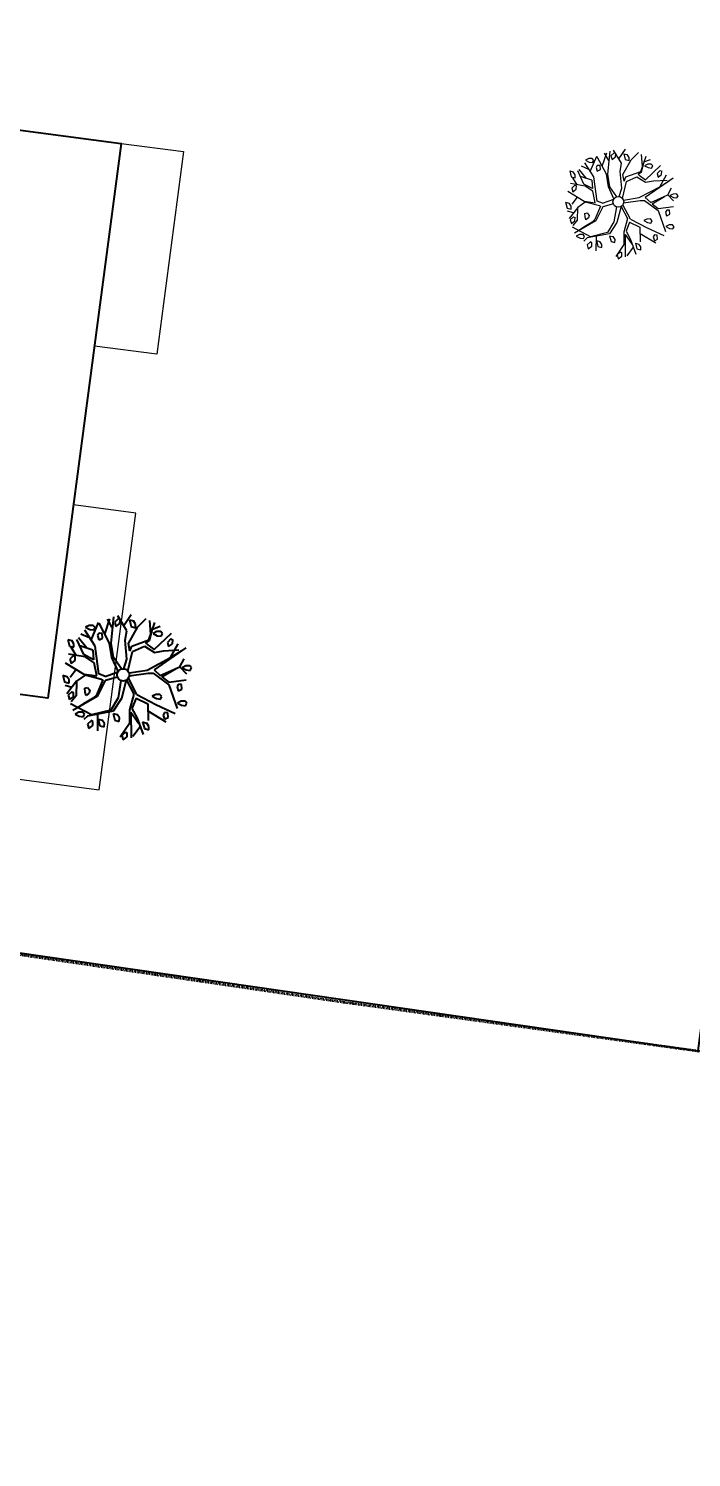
# Model space of a CAD drawing. Header units: millimetres. Extents: x -176651 to 388869, y -469666 to 486614.
# Drawn here: x 12395 to 28543, y 84517 to 119289 of the extents above; entities that cross this region are included whole.
import ezdxf

# ---------------------------------------------------------------- set-up
doc = ezdxf.new("R2010")
doc.units = ezdxf.units.MM
doc.header["$PDMODE"] = 35
doc.header["$PDSIZE"] = 0.1
doc.linetypes.add('HIDDEN', pattern=[9.525, 6.35, -3.175])
doc.linetypes.add('Site boundary$0$DASHDOT', pattern=[25.4, 12.7, -6.35, 0, -6.35])
doc.layers.get('Defpoints').update_dxf_attribs({"color": 252})
doc.layers.add('A- FURNITURE', color=252, linetype='Continuous', lineweight=0)
for name, color, linetype in [('ad-Dimension', 8, 'Continuous'), ('ad-Plinth', 8, 'Continuous'), ('ad-Plot Boundary', 8, 'Continuous'), ('ad-Verandah', 8, 'Continuous'), ('CAY', 94, 'Continuous')]:
    doc.layers.add(name, color=color, linetype=linetype)
doc.layers.add('Site boundary$0$ad-Site Boundary', color=1, linetype='Site boundary$0$DASHDOT', lineweight=35, true_color=0xff0000)
doc.styles.get("Standard").update_dxf_attribs({"font": 'arial.ttf'})
doc.dimstyles.new('Copy of A-100-DIM-INT (MM-FT)', dxfattribs={"dimscale": 500, "dimtxt": 2.4, "dimasz": 1, "dimexe": 0, "dimexo": 0, "dimgap": 1, "dimtad": 0, "dimdec": 0, "dimlfac": 0.03937, "dimdsep": 46, "dimlunit": 3, "dimtxsty": 'Standard', "dimblk": 'ARCHTICK', "dimcen": 0.025, "dimclrd": 256, "dimclre": 256, "dimclrt": 256, "dimazin": 2, "dimtfac": 1, "dimtdec": 0, "dimtix": 1, "dimtmove": 2, "dimatfit": 3, "dimldrblk": 'ARCHTICK', "dimfxl": 1, "dimtolj": 1, "dimtzin": 0, "dimarcsym": 0})

# ---------------------------------------------------------------- blocks, each defined once
blk = doc.blocks.new('Site boundary')
at = {"layer": 'Site boundary$0$ad-Site Boundary', "ltscale": 1.5}
blk.add_lwpolyline([(-5983, 99419), (20081, 95597), (40505, 92787), (60922, 89781), (85284, 86292), (101404, 84186), (113351, 82444), (129249, 80319), (143419, 78323), (149320, 77286), (152952, 75663), (149412, 48881), (148166, 41049), (146842, 28125), (159656, 28125), (171661, 25445), (189620, 21708), (205453, 18161), (228276, 13342)], dxfattribs=at)
blk = doc.blocks.new('zw$A88E')
at = {"layer": 'ad-Plot Boundary', "ltscale": 5}
blk.add_lwpolyline([(-368986, -334687), (-368989, -337740), (-371134, -349465), (-373560, -367195), (-338868, -372204), (-334720, -340818), (-347508, -339123), (-361592, -336188), (-368986, -334687)], close=True, dxfattribs=at)
blk = doc.blocks.new('_ArchTick')
at = {"color": 0, "linetype": 'ByBlock', "const_width": 0.15}
blk.add_lwpolyline([(-0.5, -0.5), (0.5, 0.5)], dxfattribs=at)
blk = doc.blocks.new('*D16')
at = {"layer": 'ad-Dimension', "lineweight": -2, "transparency": 16777216}
for p, q in [((0, 0), (1103, 0)), ((1103, 0), (1103, -1419)), ((1103, -6100), (1103, -4681)), ((0, -6100), (1103, -6100))]:
    blk.add_line(p, q, dxfattribs=at)
at = {"layer": 'Defpoints', "color": 0, "ltscale": 5, "transparency": 16777216}
for p in [(0, 0), (0, -6100), (1103, -6100)]:
    blk.add_point(p, dxfattribs=at)
at = {"layer": 'ad-Dimension', "lineweight": -2, "ltscale": 5, "transparency": 16777216, "xscale": 200, "yscale": 200, "zscale": 200}
for p, rotation in [((1103, 0), 90), ((1103, -6100), 270)]:
    blk.add_blockref('_ArchTick', p, dxfattribs=dict(at, rotation=rotation))
at = {"layer": 'ad-Dimension', "ltscale": 5, "transparency": 16777216, "insert": (1103, -3050), "char_height": 480, "attachment_point": 5, "rotation": 90}
blk.add_mtext("\\A1;20' [6100]", dxfattribs=at)
blk = doc.blocks.new('*D17')
at = {"layer": 'ad-Dimension', "linetype": 'HIDDEN', "lineweight": -2, "transparency": 16777216}
blk.add_line((-6100, -6), (-6100, 1026), dxfattribs=at)
at = {"layer": 'ad-Dimension', "lineweight": -2, "transparency": 16777216}
for p, q in [((-6100, 1026), (-4681, 1026)), ((0, 1026), (-1419, 1026)), ((0, 0), (0, 1026))]:
    blk.add_line(p, q, dxfattribs=at)
at = {"layer": 'Defpoints', "color": 0, "ltscale": 5, "transparency": 16777216}
for p in [(-6100, 1026), (-6100, -6), (0, 0)]:
    blk.add_point(p, dxfattribs=at)
at = {"layer": 'ad-Dimension', "lineweight": -2, "ltscale": 5, "transparency": 16777216, "xscale": 200, "yscale": 200, "zscale": 200, "rotation": 180}
blk.add_blockref('_ArchTick', (-6100, 1026), dxfattribs=at)
at = {"layer": 'ad-Dimension', "lineweight": -2, "ltscale": 5, "transparency": 16777216, "xscale": 200, "yscale": 200, "zscale": 200}
blk.add_blockref('_ArchTick', (0, 1026), dxfattribs=at)
at = {"layer": 'ad-Dimension', "ltscale": 5, "transparency": 16777216, "insert": (-3050, 1026), "char_height": 480, "attachment_point": 5}
blk.add_mtext("\\A1;20' [6100]", dxfattribs=at)
blk = doc.blocks.new('QRFQ')
at = {"layer": 'CAY', "color": 30, "true_color": 0xf26722}
for p, q in [((260795.919, 1945731.729, 129.914), (260795.821, 1945731.709, 129.914)), ((260795.867, 1945731.367, 129.914), (260796.156, 1945731.735, 129.914)), ((260796.013, 1945731.704, 129.914), (260795.919, 1945731.729, 129.914)), ((260796.23, 1945731.426, 129.914), (260796.447, 1945731.753, 129.914)), ((260796.318, 1945731.174, 129.914), (260796.551, 1945731.776, 129.914)), ((260796.448, 1945731.531, 129.914), (260796.386, 1945731.761, 129.914)), ((260796.772, 1945731.364, 129.914), (260796.649, 1945731.77, 129.914)), ((260795.323, 1945731.538, 129.914), (260795.321, 1945731.371, 129.914)), ((260795.323, 1945731.538, 129.914), (260795.411, 1945731.487, 129.914)), ((260795.442, 1945731.392, 129.914), (260795.411, 1945731.487, 129.914)), ((260795.419, 1945731.314, 129.914), (260795.442, 1945731.392, 129.914)), ((260795.604, 1945731.078, 129.914), (260795.535, 1945731.48, 129.914)), ((260795.72, 1945731.211, 129.914), (260795.586, 1945731.503, 129.914)), ((260795.847, 1945731.432, 129.914), (260795.667, 1945731.577, 129.914)), ((260795.922, 1945731.201, 129.914), (260795.782, 1945731.644, 129.914)), ((260795.821, 1945731.709, 129.914), (260795.905, 1945731.63, 129.914)), ((260795.905, 1945731.63, 129.914), (260795.992, 1945731.594, 129.914)), ((260795.992, 1945731.594, 129.914), (260796.042, 1945731.642, 129.914)), ((260796.042, 1945731.642, 129.914), (260796.013, 1945731.704, 129.914)), ((260796.102, 1945731.485, 129.914), (260796.052, 1945731.437, 129.914)), ((260796.052, 1945731.437, 129.914), (260796.054, 1945731.328, 129.914)), ((260796.173, 1945731.458, 129.914), (260796.102, 1945731.485, 129.914)), ((260796.152, 1945731.348, 129.914), (260796.173, 1945731.458, 129.914)), ((260796.285, 1945731.184, 129.914), (260796.164, 1945731.715, 129.914)), ((260796.647, 1945731.702, 129.914), (260796.54, 1945731.643, 129.914)), ((260796.54, 1945731.643, 129.914), (260796.542, 1945731.535, 129.914)), ((260796.542, 1945731.535, 129.914), (260796.653, 1945731.578, 129.914)), ((260796.647, 1945731.702, 129.914), (260796.684, 1945731.667, 129.914)), ((260796.653, 1945731.578, 129.914), (260796.684, 1945731.667, 129.914)), ((260796.726, 1945731.056, 129.914), (260797.052, 1945731.389, 129.914)), ((260796.729, 1945731.504, 129.914), (260796.976, 1945731.714, 129.914)), ((260796.898, 1945731.604, 129.914), (260796.896, 1945731.437, 129.914)), ((260796.896, 1945731.437, 129.914), (260796.993, 1945731.38, 129.914)), ((260796.898, 1945731.604, 129.914), (260796.985, 1945731.553, 129.914)), ((260797.017, 1945731.459, 129.914), (260796.985, 1945731.553, 129.914)), ((260796.993, 1945731.38, 129.914), (260797.017, 1945731.459, 129.914)), ((260797.052, 1945731.389, 129.914), (260797.301, 1945731.525, 129.914)), ((260797.226, 1945731.006, 129.914), (260797.481, 1945731.38, 129.914)), ((260797.313, 1945731.133, 129.914), (260797.374, 1945731.456, 129.914)), ((260795.356, 1945731.119, 129.914), (260795.249, 1945731.06, 129.914)), ((260795.249, 1945731.06, 129.914), (260795.251, 1945730.952, 129.914)), ((260795.623, 1945731.013, 129.914), (260795.252, 1945731.188, 129.914)), ((260795.321, 1945731.371, 129.914), (260795.419, 1945731.314, 129.914)), ((260795.423, 1945731.108, 129.914), (260795.354, 1945731.33, 129.914)), ((260795.356, 1945731.119, 129.914), (260795.393, 1945731.084, 129.914)), ((260795.363, 1945730.994, 129.914), (260795.393, 1945731.084, 129.914)), ((260795.848, 1945731.124, 129.914), (260795.57, 1945731.312, 129.914)), ((260795.801, 1945730.896, 129.914), (260795.604, 1945731.078, 129.914)), ((260795.848, 1945731.124, 129.914), (260795.801, 1945730.896, 129.914)), ((260795.834, 1945730.529, 129.914), (260795.922, 1945731.201, 129.914)), ((260796.054, 1945731.328, 129.914), (260796.077, 1945731.33, 129.914)), ((260796.077, 1945731.33, 129.914), (260796.152, 1945731.348, 129.914)), ((260796.248, 1945730.828, 129.914), (260796.285, 1945731.184, 129.914)), ((260796.281, 1945730.818, 129.914), (260796.318, 1945731.174, 129.914)), ((260796.591, 1945730.693, 129.914), (260796.67, 1945731.155, 129.914)), ((260796.67, 1945731.155, 129.914), (260796.772, 1945731.364, 129.914)), ((260796.709, 1945730.865, 129.914), (260796.726, 1945731.056, 129.914)), ((260797.239, 1945730.989, 129.914), (260797.384, 1945731.234, 129.914)), ((260797.466, 1945731.152, 129.914), (260797.368, 1945731.132, 129.914)), ((260797.368, 1945731.132, 129.914), (260797.452, 1945731.053, 129.914)), ((260797.38, 1945731.238, 129.914), (260797.58, 1945731.256, 129.914)), ((260797.452, 1945731.053, 129.914), (260797.54, 1945731.017, 129.914)), ((260797.56, 1945731.128, 129.914), (260797.466, 1945731.152, 129.914)), ((260797.54, 1945731.017, 129.914), (260797.589, 1945731.065, 129.914)), ((260797.589, 1945731.065, 129.914), (260797.56, 1945731.128, 129.914)), ((260794.981, 1945730.726, 129.914), (260794.98, 1945730.558, 129.914)), ((260794.981, 1945730.726, 129.914), (260795.069, 1945730.675, 129.914)), ((260795.485, 1945730.612, 129.914), (260795.122, 1945730.996, 129.914)), ((260795.331, 1945730.775, 129.914), (260795.135, 1945730.628, 129.914)), ((260795.251, 1945730.952, 129.914), (260795.363, 1945730.994, 129.914)), ((260795.795, 1945730.82, 129.914), (260795.623, 1945731.013, 129.914)), ((260795.777, 1945730.496, 129.914), (260795.795, 1945730.82, 129.914)), ((260796.306, 1945730.466, 129.914), (260796.248, 1945730.828, 129.914)), ((260796.397, 1945730.5, 129.914), (260796.281, 1945730.818, 129.914)), ((260796.457, 1945730.489, 129.914), (260796.591, 1945730.693, 129.914)), ((260796.538, 1945730.411, 129.914), (260796.772, 1945730.842, 129.914)), ((260796.709, 1945730.865, 129.914), (260796.787, 1945730.966, 129.914)), ((260796.772, 1945730.842, 129.914), (260797.083, 1945730.889, 129.914)), ((260796.787, 1945730.966, 129.914), (260797.226, 1945731.006, 129.914)), ((260797.083, 1945730.889, 129.914), (260797.278, 1945730.679, 129.914)), ((260797.134, 1945730.949, 129.914), (260797.239, 1945730.989, 129.914)), ((260797.156, 1945730.919, 129.914), (260797.134, 1945730.949, 129.914)), ((260797.157, 1945730.918, 129.914), (260797.295, 1945730.745, 129.914)), ((260797.295, 1945730.745, 129.914), (260797.8, 1945731.019, 129.914)), ((260797.624, 1945730.454, 129.914), (260797.895, 1945730.725, 129.914)), ((260797.755, 1945730.89, 129.914), (260797.648, 1945730.832, 129.914)), ((260797.648, 1945730.832, 129.914), (260797.65, 1945730.723, 129.914)), ((260797.65, 1945730.723, 129.914), (260797.761, 1945730.766, 129.914)), ((260797.755, 1945730.89, 129.914), (260797.792, 1945730.855, 129.914)), ((260797.761, 1945730.766, 129.914), (260797.792, 1945730.855, 129.914)), ((260795.267, 1945730.497, 129.914), (260794.959, 1945730.261, 129.914)), ((260795.118, 1945730.383, 129.914), (260794.968, 1945730.47, 129.914)), ((260794.98, 1945730.558, 129.914), (260795.077, 1945730.502, 129.914)), ((260795.1, 1945730.58, 129.914), (260795.069, 1945730.675, 129.914)), ((260795.077, 1945730.502, 129.914), (260795.1, 1945730.58, 129.914)), ((260795.26, 1945730.495, 129.914), (260795.163, 1945730.156, 129.914)), ((260795.507, 1945730.585, 129.914), (260795.267, 1945730.497, 129.914)), ((260795.771, 1945730.486, 129.914), (260795.485, 1945730.612, 129.914)), ((260795.862, 1945730.379, 129.914), (260795.507, 1945730.585, 129.914)), ((260795.892, 1945730.363, 129.914), (260795.642, 1945730.044, 129.914)), ((260795.964, 1945730.427, 129.914), (260795.834, 1945730.529, 129.914)), ((260795.862, 1945730.38, 129.914), (260795.892, 1945730.363, 129.914)), ((260795.964, 1945730.427, 129.914), (260796.299, 1945730.459, 129.914)), ((260796.551, 1945730.359, 129.914), (260796.993, 1945730.311, 129.914)), ((260796.993, 1945730.311, 129.914), (260797.624, 1945730.454, 129.914)), ((260798.044, 1945730.585, 129.914), (260797.158, 1945730.269, 129.914)), ((260797.278, 1945730.679, 129.914), (260797.503, 1945730.656, 129.914)), ((260797.503, 1945730.656, 129.914), (260797.87, 1945730.58, 129.914)), ((260797.624, 1945730.454, 129.914), (260797.924, 1945730.547, 129.914)), ((260797.783, 1945730.174, 129.914), (260797.936, 1945730.34, 129.914)), ((260795.086, 1945730.28, 129.914), (260794.979, 1945730.222, 129.914)), ((260794.979, 1945730.222, 129.914), (260794.981, 1945730.113, 129.914)), ((260794.981, 1945730.113, 129.914), (260795.092, 1945730.156, 129.914)), ((260795.399, 1945729.617, 129.914), (260794.982, 1945730.007, 129.914)), ((260795.654, 1945730.005, 129.914), (260794.991, 1945729.834, 129.914)), ((260795.163, 1945730.156, 129.914), (260795.005, 1945730.047, 129.914)), ((260795.086, 1945730.28, 129.914), (260795.122, 1945730.245, 129.914)), ((260795.092, 1945730.156, 129.914), (260795.122, 1945730.245, 129.914)), ((260795.55, 1945729.998, 129.914), (260795.283, 1945729.921, 129.914)), ((260795.396, 1945730.189, 129.914), (260795.418, 1945730.284, 129.914)), ((260795.398, 1945730.105, 129.914), (260795.396, 1945730.189, 129.914)), ((260795.484, 1945730.138, 129.914), (260795.398, 1945730.105, 129.914)), ((260795.418, 1945730.284, 129.914), (260795.483, 1945730.282, 129.914)), ((260795.483, 1945730.282, 129.914), (260795.521, 1945730.2, 129.914)), ((260795.521, 1945730.2, 129.914), (260795.484, 1945730.138, 129.914)), ((260795.642, 1945730.044, 129.914), (260795.55, 1945729.998, 129.914)), ((260795.945, 1945730.332, 129.914), (260795.654, 1945730.005, 129.914)), ((260795.944, 1945730.331, 129.914), (260795.946, 1945730.331, 129.914)), ((260796.253, 1945730.333, 129.914), (260795.946, 1945730.331, 129.914)), ((260796.311, 1945730.231, 129.914), (260796.136, 1945729.845, 129.914)), ((260796.44, 1945730.205, 129.914), (260796.207, 1945729.804, 129.914)), ((260796.447, 1945730.207, 129.914), (260796.526, 1945729.833, 129.914)), ((260796.6, 1945729.8, 129.914), (260796.504, 1945730.241, 129.914)), ((260796.538, 1945730.288, 129.914), (260797.001, 1945730.227, 129.914)), ((260797.001, 1945730.227, 129.914), (260797.117, 1945730.199, 129.914)), ((260797.117, 1945730.199, 129.914), (260797.412, 1945729.827, 129.914)), ((260797.158, 1945730.269, 129.914), (260797.267, 1945730.099, 129.914)), ((260797.267, 1945730.099, 129.914), (260797.783, 1945730.174, 129.914)), ((260797.298, 1945730.054, 129.914), (260797.684, 1945730.159, 129.914)), ((260797.298, 1945730.054, 129.914), (260797.427, 1945729.886, 129.914)), ((260797.783, 1945730.174, 129.914), (260797.895, 1945729.975, 129.914)), ((260797.93, 1945730.162, 129.914), (260797.832, 1945730.142, 129.914)), ((260797.832, 1945730.142, 129.914), (260797.916, 1945730.063, 129.914)), ((260797.916, 1945730.063, 129.914), (260798.004, 1945730.028, 129.914)), ((260798.024, 1945730.138, 129.914), (260797.93, 1945730.162, 129.914)), ((260798.004, 1945730.028, 129.914), (260798.053, 1945730.076, 129.914)), ((260798.053, 1945730.076, 129.914), (260798.024, 1945730.138, 129.914)), ((260795.12, 1945729.757, 129.914), (260795.022, 1945729.737, 129.914)), ((260795.022, 1945729.737, 129.914), (260795.106, 1945729.658, 129.914)), ((260795.106, 1945729.658, 129.914), (260795.193, 1945729.622, 129.914)), ((260795.214, 1945729.733, 129.914), (260795.12, 1945729.757, 129.914)), ((260795.289, 1945729.92, 129.914), (260795.127, 1945729.874, 129.914)), ((260795.193, 1945729.622, 129.914), (260795.243, 1945729.67, 129.914)), ((260795.243, 1945729.67, 129.914), (260795.214, 1945729.733, 129.914)), ((260796.136, 1945729.845, 129.914), (260795.883, 1945729.604, 129.914)), ((260796.207, 1945729.804, 129.914), (260795.934, 1945729.561, 129.914)), ((260796.526, 1945729.833, 129.914), (260796.329, 1945729.492, 129.914)), ((260796.556, 1945729.722, 129.914), (260796.394, 1945729.508, 129.914)), ((260796.556, 1945729.722, 129.914), (260796.796, 1945729.516, 129.914)), ((260796.6, 1945729.8, 129.914), (260796.983, 1945729.447, 129.914)), ((260797.045, 1945729.681, 129.914), (260796.947, 1945729.661, 129.914)), ((260796.947, 1945729.661, 129.914), (260797.031, 1945729.582, 129.914)), ((260797.139, 1945729.657, 129.914), (260797.045, 1945729.681, 129.914)), ((260797.168, 1945729.594, 129.914), (260797.139, 1945729.657, 129.914)), ((260797.412, 1945729.827, 129.914), (260797.453, 1945729.214, 129.914)), ((260797.427, 1945729.886, 129.914), (260797.848, 1945729.829, 129.914)), ((260797.642, 1945729.778, 129.914), (260797.593, 1945729.73, 129.914)), ((260797.593, 1945729.73, 129.914), (260797.595, 1945729.622, 129.914)), ((260797.618, 1945729.624, 129.914), (260797.693, 1945729.641, 129.914)), ((260797.714, 1945729.752, 129.914), (260797.642, 1945729.778, 129.914)), ((260797.693, 1945729.641, 129.914), (260797.714, 1945729.752, 129.914)), ((260795.299, 1945729.608, 129.914), (260795.19, 1945729.551, 129.914)), ((260795.345, 1945729.473, 129.914), (260795.25, 1945729.421, 129.914)), ((260795.25, 1945729.421, 129.914), (260795.252, 1945729.313, 129.914)), ((260795.252, 1945729.313, 129.914), (260795.363, 1945729.355, 129.914)), ((260795.934, 1945729.561, 129.914), (260795.299, 1945729.608, 129.914)), ((260795.393, 1945729.445, 129.914), (260795.351, 1945729.484, 129.914)), ((260795.363, 1945729.355, 129.914), (260795.393, 1945729.445, 129.914)), ((260795.883, 1945729.604, 129.914), (260795.399, 1945729.617, 129.914)), ((260795.549, 1945729.583, 129.914), (260795.442, 1945729.204, 129.914)), ((260795.53, 1945729.472, 129.914), (260795.528, 1945729.305, 129.914)), ((260795.528, 1945729.305, 129.914), (260795.625, 1945729.249, 129.914)), ((260795.53, 1945729.472, 129.914), (260795.618, 1945729.422, 129.914)), ((260795.649, 1945729.327, 129.914), (260795.618, 1945729.422, 129.914)), ((260795.625, 1945729.249, 129.914), (260795.649, 1945729.327, 129.914)), ((260795.919, 1945729.507, 129.914), (260795.917, 1945729.34, 129.914)), ((260795.917, 1945729.34, 129.914), (260796.014, 1945729.284, 129.914)), ((260795.919, 1945729.507, 129.914), (260796.006, 1945729.457, 129.914)), ((260796.037, 1945729.362, 129.914), (260796.006, 1945729.457, 129.914)), ((260796.014, 1945729.284, 129.914), (260796.037, 1945729.362, 129.914)), ((260796.348, 1945729.428, 129.914), (260796.187, 1945728.825, 129.914)), ((260796.329, 1945729.492, 129.914), (260796.237, 1945729.171, 129.914)), ((260796.348, 1945729.428, 129.914), (260796.463, 1945729.107, 129.914)), ((260796.394, 1945729.508, 129.914), (260796.451, 1945729.247, 129.914)), ((260796.796, 1945729.516, 129.914), (260796.697, 1945729.118, 129.914)), ((260796.754, 1945729.345, 129.914), (260797.106, 1945728.974, 129.914)), ((260796.983, 1945729.447, 129.914), (260797.375, 1945729.112, 129.914)), ((260797.031, 1945729.582, 129.914), (260797.118, 1945729.546, 129.914)), ((260797.118, 1945729.546, 129.914), (260797.168, 1945729.594, 129.914)), ((260797.595, 1945729.361, 129.914), (260797.497, 1945729.341, 129.914)), ((260797.497, 1945729.341, 129.914), (260797.581, 1945729.262, 129.914)), ((260797.595, 1945729.622, 129.914), (260797.618, 1945729.624, 129.914)), ((260797.689, 1945729.337, 129.914), (260797.595, 1945729.361, 129.914)), ((260797.718, 1945729.275, 129.914), (260797.689, 1945729.337, 129.914)), ((260796.237, 1945729.171, 129.914), (260795.932, 1945728.906, 129.914)), ((260796.09, 1945728.992, 129.914), (260795.983, 1945728.934, 129.914)), ((260796.09, 1945728.992, 129.914), (260796.127, 1945728.957, 129.914)), ((260796.097, 1945728.868, 129.914), (260796.127, 1945728.957, 129.914)), ((260796.471, 1945729.021, 129.914), (260796.233, 1945728.839, 129.914)), ((260796.451, 1945729.247, 129.914), (260796.489, 1945728.824, 129.914)), ((260796.559, 1945729.12, 129.914), (260796.557, 1945728.953, 129.914)), ((260796.557, 1945728.953, 129.914), (260796.654, 1945728.896, 129.914)), ((260796.559, 1945729.12, 129.914), (260796.647, 1945729.069, 129.914)), ((260796.678, 1945728.974, 129.914), (260796.647, 1945729.069, 129.914)), ((260796.654, 1945728.896, 129.914), (260796.678, 1945728.974, 129.914)), ((260797.134, 1945729.2, 129.914), (260797.084, 1945729.152, 129.914)), ((260797.084, 1945729.152, 129.914), (260797.086, 1945729.044, 129.914)), ((260797.086, 1945729.044, 129.914), (260797.109, 1945729.046, 129.914)), ((260797.109, 1945729.046, 129.914), (260797.184, 1945729.064, 129.914)), ((260797.205, 1945729.174, 129.914), (260797.134, 1945729.2, 129.914)), ((260797.184, 1945729.064, 129.914), (260797.205, 1945729.174, 129.914)), ((260797.581, 1945729.262, 129.914), (260797.668, 1945729.227, 129.914)), ((260797.668, 1945729.227, 129.914), (260797.718, 1945729.275, 129.914)), ((260795.983, 1945728.934, 129.914), (260795.985, 1945728.825, 129.914)), ((260795.985, 1945728.825, 129.914), (260796.097, 1945728.868, 129.914))]:
    blk.add_line(p, q, dxfattribs=at)
blk.add_circle((260796.402, 1945730.35, 129.914), 0.15, dxfattribs=at)
blk = doc.blocks.new('ERFWEF')
at = {"color": 219, "linetype": 'Continuous', "true_color": 0x642165}
for p, q in [((260795.678, 1945739.608), (260795.52, 1945739.734)), ((260795.743, 1945739.406), (260795.621, 1945739.793)), ((260795.741, 1945739.867), (260795.655, 1945739.85)), ((260795.655, 1945739.85), (260795.728, 1945739.781)), ((260795.695, 1945739.551), (260795.948, 1945739.873)), ((260795.728, 1945739.781), (260795.805, 1945739.749)), ((260795.823, 1945739.846), (260795.741, 1945739.867)), ((260795.805, 1945739.749), (260795.848, 1945739.791)), ((260795.848, 1945739.791), (260795.823, 1945739.846)), ((260796.061, 1945739.39), (260795.955, 1945739.855)), ((260796.013, 1945739.602), (260796.202, 1945739.889)), ((260796.09, 1945739.382), (260796.294, 1945739.908)), ((260796.204, 1945739.695), (260796.149, 1945739.895)), ((260796.378, 1945739.844), (260796.284, 1945739.793)), ((260796.284, 1945739.793), (260796.286, 1945739.698)), ((260796.286, 1945739.698), (260796.383, 1945739.735)), ((260796.378, 1945739.844), (260796.41, 1945739.814)), ((260796.487, 1945739.548), (260796.379, 1945739.903)), ((260796.383, 1945739.735), (260796.41, 1945739.814)), ((260796.45, 1945739.671), (260796.665, 1945739.854)), ((260796.597, 1945739.758), (260796.596, 1945739.612)), ((260796.597, 1945739.758), (260796.674, 1945739.714)), ((260795.482, 1945739.241), (260795.158, 1945739.395)), ((260795.22, 1945739.7), (260795.218, 1945739.554)), ((260795.218, 1945739.554), (260795.303, 1945739.505)), ((260795.22, 1945739.7), (260795.296, 1945739.656)), ((260795.307, 1945739.324), (260795.246, 1945739.519)), ((260795.324, 1945739.573), (260795.296, 1945739.656)), ((260795.303, 1945739.505), (260795.324, 1945739.573)), ((260795.465, 1945739.298), (260795.405, 1945739.649)), ((260795.679, 1945739.339), (260795.436, 1945739.503)), ((260795.567, 1945739.414), (260795.45, 1945739.67)), ((260795.667, 1945738.818), (260795.743, 1945739.406)), ((260795.901, 1945739.654), (260795.857, 1945739.612)), ((260795.857, 1945739.612), (260795.859, 1945739.517)), ((260795.859, 1945739.517), (260795.879, 1945739.519)), ((260795.879, 1945739.519), (260795.945, 1945739.534)), ((260795.963, 1945739.631), (260795.901, 1945739.654)), ((260795.945, 1945739.534), (260795.963, 1945739.631)), ((260796.028, 1945739.079), (260796.061, 1945739.39)), ((260796.057, 1945739.07), (260796.09, 1945739.382)), ((260796.398, 1945739.366), (260796.487, 1945739.548)), ((260796.447, 1945739.279), (260796.731, 1945739.57)), ((260796.596, 1945739.612), (260796.68, 1945739.563)), ((260796.701, 1945739.631), (260796.674, 1945739.714)), ((260796.68, 1945739.563), (260796.701, 1945739.631)), ((260796.731, 1945739.57), (260796.95, 1945739.689)), ((260796.884, 1945739.235), (260797.107, 1945739.562)), ((260796.895, 1945739.22), (260797.022, 1945739.435)), ((260796.96, 1945739.347), (260797.014, 1945739.629)), ((260797.019, 1945739.438), (260797.193, 1945739.454)), ((260795.361, 1945738.89), (260795.044, 1945739.227)), ((260795.226, 1945739.033), (260795.055, 1945738.904)), ((260795.249, 1945739.334), (260795.155, 1945739.283)), ((260795.155, 1945739.283), (260795.157, 1945739.188)), ((260795.157, 1945739.188), (260795.254, 1945739.225)), ((260795.249, 1945739.334), (260795.281, 1945739.303)), ((260795.254, 1945739.225), (260795.281, 1945739.303)), ((260795.638, 1945739.139), (260795.465, 1945739.298)), ((260795.632, 1945739.072), (260795.482, 1945739.241)), ((260795.616, 1945738.789), (260795.632, 1945739.072)), ((260795.679, 1945739.339), (260795.638, 1945739.139)), ((260796.08, 1945738.763), (260796.028, 1945739.079)), ((260796.159, 1945738.792), (260796.057, 1945739.07)), ((260796.283, 1945738.715), (260796.487, 1945739.091)), ((260796.328, 1945738.961), (260796.398, 1945739.366)), ((260796.432, 1945739.111), (260796.447, 1945739.279)), ((260796.432, 1945739.111), (260796.5, 1945739.201)), ((260796.487, 1945739.091), (260796.759, 1945739.133)), ((260796.5, 1945739.201), (260796.884, 1945739.235)), ((260796.759, 1945739.133), (260796.93, 1945738.949)), ((260796.803, 1945739.185), (260796.895, 1945739.22)), ((260796.822, 1945739.159), (260796.803, 1945739.185)), ((260796.824, 1945739.158), (260796.945, 1945739.007)), ((260796.945, 1945739.007), (260797.386, 1945739.246)), ((260797.094, 1945739.363), (260797.008, 1945739.345)), ((260797.008, 1945739.345), (260797.082, 1945739.276)), ((260797.082, 1945739.276), (260797.158, 1945739.245)), ((260797.177, 1945739.341), (260797.094, 1945739.363)), ((260797.158, 1945739.245), (260797.202, 1945739.287)), ((260797.202, 1945739.287), (260797.177, 1945739.341)), ((260797.347, 1945739.134), (260797.253, 1945739.083)), ((260797.253, 1945739.083), (260797.255, 1945738.988)), ((260797.347, 1945739.134), (260797.379, 1945739.103)), ((260797.352, 1945739.025), (260797.379, 1945739.103)), ((260795.171, 1945738.79), (260794.902, 1945738.583)), ((260795.04, 1945738.69), (260794.909, 1945738.766)), ((260794.921, 1945738.99), (260794.919, 1945738.843)), ((260794.919, 1945738.843), (260795.004, 1945738.794)), ((260794.921, 1945738.99), (260794.997, 1945738.945)), ((260795.025, 1945738.862), (260794.997, 1945738.945)), ((260795.004, 1945738.794), (260795.025, 1945738.862)), ((260795.165, 1945738.788), (260795.08, 1945738.491)), ((260795.381, 1945738.867), (260795.171, 1945738.79)), ((260795.611, 1945738.78), (260795.361, 1945738.89)), ((260795.691, 1945738.687), (260795.381, 1945738.867)), ((260795.78, 1945738.729), (260795.667, 1945738.818)), ((260795.691, 1945738.688), (260795.717, 1945738.672)), ((260795.78, 1945738.729), (260796.074, 1945738.757)), ((260796.212, 1945738.783), (260796.328, 1945738.961)), ((260796.68, 1945738.628), (260797.232, 1945738.752)), ((260797.6, 1945738.867), (260796.824, 1945738.591)), ((260796.93, 1945738.949), (260797.126, 1945738.929)), ((260797.126, 1945738.929), (260797.447, 1945738.863)), ((260797.232, 1945738.752), (260797.469, 1945738.989)), ((260797.232, 1945738.752), (260797.495, 1945738.834)), ((260797.255, 1945738.988), (260797.352, 1945739.025)), ((260795.012, 1945738.6), (260794.919, 1945738.549)), ((260794.919, 1945738.549), (260794.92, 1945738.454)), ((260794.92, 1945738.454), (260795.018, 1945738.492)), ((260795.286, 1945738.021), (260794.921, 1945738.361)), ((260795.509, 1945738.36), (260794.929, 1945738.21)), ((260795.08, 1945738.491), (260794.942, 1945738.396)), ((260795.012, 1945738.6), (260795.044, 1945738.57)), ((260795.018, 1945738.492), (260795.044, 1945738.57)), ((260795.418, 1945738.354), (260795.185, 1945738.286)), ((260795.284, 1945738.521), (260795.302, 1945738.604)), ((260795.285, 1945738.447), (260795.284, 1945738.521)), ((260795.361, 1945738.476), (260795.285, 1945738.447)), ((260795.302, 1945738.604), (260795.36, 1945738.602)), ((260795.36, 1945738.602), (260795.392, 1945738.531)), ((260795.392, 1945738.531), (260795.361, 1945738.476)), ((260795.498, 1945738.394), (260795.418, 1945738.354)), ((260795.717, 1945738.672), (260795.498, 1945738.394)), ((260795.763, 1945738.646), (260795.509, 1945738.36)), ((260795.763, 1945738.645), (260795.764, 1945738.644)), ((260796.033, 1945738.646), (260795.764, 1945738.644)), ((260796.084, 1945738.557), (260795.931, 1945738.22)), ((260796.197, 1945738.535), (260795.993, 1945738.184)), ((260796.203, 1945738.537), (260796.272, 1945738.209)), ((260796.336, 1945738.18), (260796.252, 1945738.566)), ((260796.282, 1945738.608), (260796.687, 1945738.554)), ((260796.294, 1945738.669), (260796.68, 1945738.628)), ((260796.687, 1945738.554), (260796.789, 1945738.53)), ((260796.789, 1945738.53), (260797.047, 1945738.204)), ((260796.824, 1945738.591), (260796.92, 1945738.442)), ((260796.92, 1945738.442), (260797.371, 1945738.507)), ((260796.947, 1945738.403), (260797.284, 1945738.495)), ((260796.947, 1945738.403), (260797.06, 1945738.255)), ((260797.371, 1945738.507), (260797.505, 1945738.652)), ((260797.371, 1945738.507), (260797.469, 1945738.334)), ((260797.5, 1945738.497), (260797.414, 1945738.48)), ((260797.414, 1945738.48), (260797.488, 1945738.411)), ((260797.488, 1945738.411), (260797.564, 1945738.379)), ((260797.582, 1945738.476), (260797.5, 1945738.497)), ((260797.564, 1945738.379), (260797.607, 1945738.421)), ((260797.607, 1945738.421), (260797.582, 1945738.476)), ((260795.042, 1945738.142), (260794.956, 1945738.125)), ((260794.956, 1945738.125), (260795.03, 1945738.056)), ((260795.03, 1945738.056), (260795.106, 1945738.025)), ((260795.124, 1945738.121), (260795.042, 1945738.142)), ((260795.19, 1945738.286), (260795.048, 1945738.245)), ((260795.199, 1945738.013), (260795.103, 1945737.963)), ((260795.106, 1945738.025), (260795.149, 1945738.067)), ((260795.149, 1945738.067), (260795.124, 1945738.121)), ((260795.754, 1945737.971), (260795.199, 1945738.013)), ((260795.709, 1945738.009), (260795.286, 1945738.021)), ((260795.418, 1945737.991), (260795.324, 1945737.659)), ((260795.931, 1945738.22), (260795.709, 1945738.009)), ((260795.993, 1945738.184), (260795.754, 1945737.971)), ((260796.272, 1945738.209), (260796.099, 1945737.911)), ((260796.298, 1945738.112), (260796.157, 1945737.925)), ((260796.298, 1945738.112), (260796.508, 1945737.932)), ((260796.336, 1945738.18), (260796.672, 1945737.872)), ((260796.726, 1945738.076), (260796.64, 1945738.059)), ((260796.64, 1945738.059), (260796.713, 1945737.989)), ((260796.713, 1945737.989), (260796.79, 1945737.958)), ((260796.808, 1945738.055), (260796.726, 1945738.076)), ((260796.79, 1945737.958), (260796.833, 1945738)), ((260796.833, 1945738), (260796.808, 1945738.055)), ((260797.047, 1945738.204), (260797.083, 1945737.668)), ((260797.06, 1945738.255), (260797.428, 1945738.205)), ((260797.248, 1945738.161), (260797.205, 1945738.119)), ((260797.205, 1945738.119), (260797.207, 1945738.024)), ((260797.207, 1945738.024), (260797.227, 1945738.026)), ((260797.227, 1945738.026), (260797.292, 1945738.042)), ((260797.311, 1945738.138), (260797.248, 1945738.161)), ((260797.292, 1945738.042), (260797.311, 1945738.138)), ((260795.239, 1945737.894), (260795.155, 1945737.849)), ((260795.155, 1945737.849), (260795.157, 1945737.754)), ((260795.157, 1945737.754), (260795.254, 1945737.791)), ((260795.281, 1945737.87), (260795.244, 1945737.904)), ((260795.254, 1945737.791), (260795.281, 1945737.87)), ((260795.401, 1945737.894), (260795.399, 1945737.747)), ((260795.399, 1945737.747), (260795.484, 1945737.698)), ((260795.401, 1945737.894), (260795.477, 1945737.849)), ((260795.505, 1945737.766), (260795.477, 1945737.849)), ((260795.484, 1945737.698), (260795.505, 1945737.766)), ((260795.741, 1945737.924), (260795.739, 1945737.778)), ((260795.739, 1945737.778), (260795.824, 1945737.729)), ((260795.741, 1945737.924), (260795.817, 1945737.88)), ((260795.844, 1945737.797), (260795.817, 1945737.88)), ((260795.824, 1945737.729), (260795.844, 1945737.797)), ((260796.116, 1945737.855), (260795.975, 1945737.328)), ((260796.099, 1945737.911), (260796.019, 1945737.63)), ((260796.116, 1945737.855), (260796.217, 1945737.574)), ((260796.157, 1945737.925), (260796.206, 1945737.697)), ((260796.206, 1945737.697), (260796.239, 1945737.326)), ((260796.508, 1945737.932), (260796.422, 1945737.584)), ((260796.471, 1945737.782), (260796.779, 1945737.458)), ((260796.672, 1945737.872), (260797.014, 1945737.579)), ((260796.803, 1945737.656), (260796.76, 1945737.614)), ((260796.866, 1945737.633), (260796.803, 1945737.656)), ((260797.207, 1945737.796), (260797.121, 1945737.779)), ((260797.121, 1945737.779), (260797.194, 1945737.71)), ((260797.194, 1945737.71), (260797.271, 1945737.679)), ((260797.289, 1945737.775), (260797.207, 1945737.796)), ((260797.271, 1945737.679), (260797.314, 1945737.721)), ((260797.314, 1945737.721), (260797.289, 1945737.775)), ((260796.019, 1945737.63), (260795.752, 1945737.399)), ((260795.891, 1945737.474), (260795.797, 1945737.422)), ((260795.797, 1945737.422), (260795.799, 1945737.328)), ((260795.799, 1945737.328), (260795.896, 1945737.365)), ((260795.891, 1945737.474), (260795.923, 1945737.443)), ((260795.896, 1945737.365), (260795.923, 1945737.443)), ((260796.224, 1945737.499), (260796.015, 1945737.339)), ((260796.301, 1945737.586), (260796.299, 1945737.439)), ((260796.299, 1945737.439), (260796.384, 1945737.39)), ((260796.301, 1945737.586), (260796.377, 1945737.541)), ((260796.405, 1945737.458), (260796.377, 1945737.541)), ((260796.384, 1945737.39), (260796.405, 1945737.458)), ((260796.76, 1945737.614), (260796.762, 1945737.519)), ((260796.762, 1945737.519), (260796.782, 1945737.521)), ((260796.782, 1945737.521), (260796.847, 1945737.536)), ((260796.847, 1945737.536), (260796.866, 1945737.633))]:
    blk.add_line(p, q, dxfattribs=at)
blk.add_circle((260796.163, 1945738.661), 0.131, dxfattribs=at)
blk = doc.blocks.new('zw$1761')
at = {"color": 6, "xscale": 39.3712485404797, "yscale": 39.3712485404797, "zscale": 39.3712485404797, "rotation": 15.20137085992779}
for name, p in [('ERFWEF', (10172712.2, -76618333.2, 19618.7)), ('QRFQ', (10172142.4, -76618473.1, -5808.2))]:
    blk.add_blockref(name, p, dxfattribs=at)
blk = doc.blocks.new('A$C92fa9908')
at = {"layer": 'ad-Plinth', "ltscale": 5}
blk.add_lwpolyline([(0, 13620), (12120, 13620), (12120, 0), (0, 0), (0, 4745), (2830, 4745), (2830, 8645), (0, 8645)], close=True, dxfattribs=at)
at = {"layer": 'ad-Verandah', "lineweight": 9}
for points in [[(12120, 13620), (13650, 13620), (13650, 8645), (12120, 8645)], [(2830, 7895), (1830, 7895), (1830, 5495), (2830, 5495)], [(13650, 4745), (12120, 4745), (12120, 0), (6200, 0), (6200, -2045), (13650, -2045)]]:
    blk.add_lwpolyline(points, close=True, dxfattribs=at)
at = {"layer": 'ad-Dimension'}
dim = blk.add_linear_dim(base=(-6100, 1025.8), p1=(0, 0), p2=(-6100, -6), dimstyle='Copy of A-100-DIM-INT (MM-FT)', override={"dimscale": 200}, dxfattribs=at)
dim.commit()
dim.dimension.update_dxf_attribs({"geometry": '*D17', "text_midpoint": (-3050, 1025.8)})
dim = blk.add_linear_dim(base=(1102.9, -6100), p1=(0, 0), p2=(0, -6100), angle=90, dimstyle='Copy of A-100-DIM-INT (MM-FT)', override={"dimscale": 200}, dxfattribs=at)
dim.commit()
dim.dimension.update_dxf_attribs({"geometry": '*D16', "text_midpoint": (1102.9, -3050)})
blk = doc.blocks.new('zw$C194')
at = {"layer": 'ad-Plinth', "ltscale": 5, "rotation": 352.4703876422758}
blk.add_blockref('A$C92fa9908', (-190987, -324177), dxfattribs=at)

msp = doc.modelspace()

# ---------------------------------------------------------------- block references
msp.add_blockref('Site boundary', (0, 0))
at = {"ltscale": 5}
msp.add_blockref('zw$C194', (191839, 428759), dxfattribs=at)
at = {"layer": 'A- FURNITURE', "color": 6, "xscale": 25.39807961885639, "yscale": 25.39807961885639, "zscale": 25.39807961885639}
msp.add_blockref('zw$1761', (173127, 121263), dxfattribs=at)
at = {"layer": 'ad-Plot Boundary', "ltscale": 5}
msp.add_blockref('zw$A88E', (367577, 466614), dxfattribs=at)

doc.saveas('drawing.dxf')
